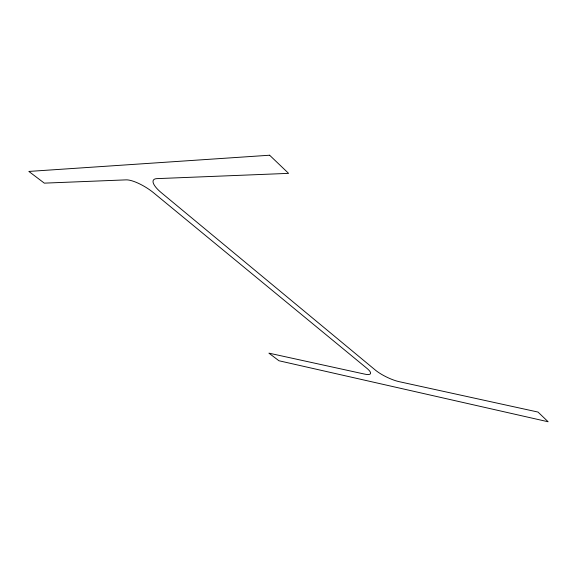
<?xml version="1.0" encoding="UTF-8"?>
<svg xmlns="http://www.w3.org/2000/svg" width="577" height="577" viewBox="0 0 577 577"><rect width="100%" height="100%" fill="white"/><g stroke="black" fill="none" stroke-linecap="round" stroke-linejoin="round"><path stroke-width="0.87" d="M269.625 155.227L28.85 171.434L44.314 183.14L126.132 179.865A22.517 6.578 31.5 0 1 153.734 192.906L366.871 368.306A18.06 4.371 26.5 0 1 364.635 374.105L268.889 353.138L278.943 360.755L548.15 421.773L538.009 412.065L399.147 381.664A18.969 4.739 25.9 0 1 375.375 370.102L161.437 192.79A23.643 7.364 31.2 0 1 156.937 178.632L288.587 173.367L269.625 155.227"/></g></svg>
